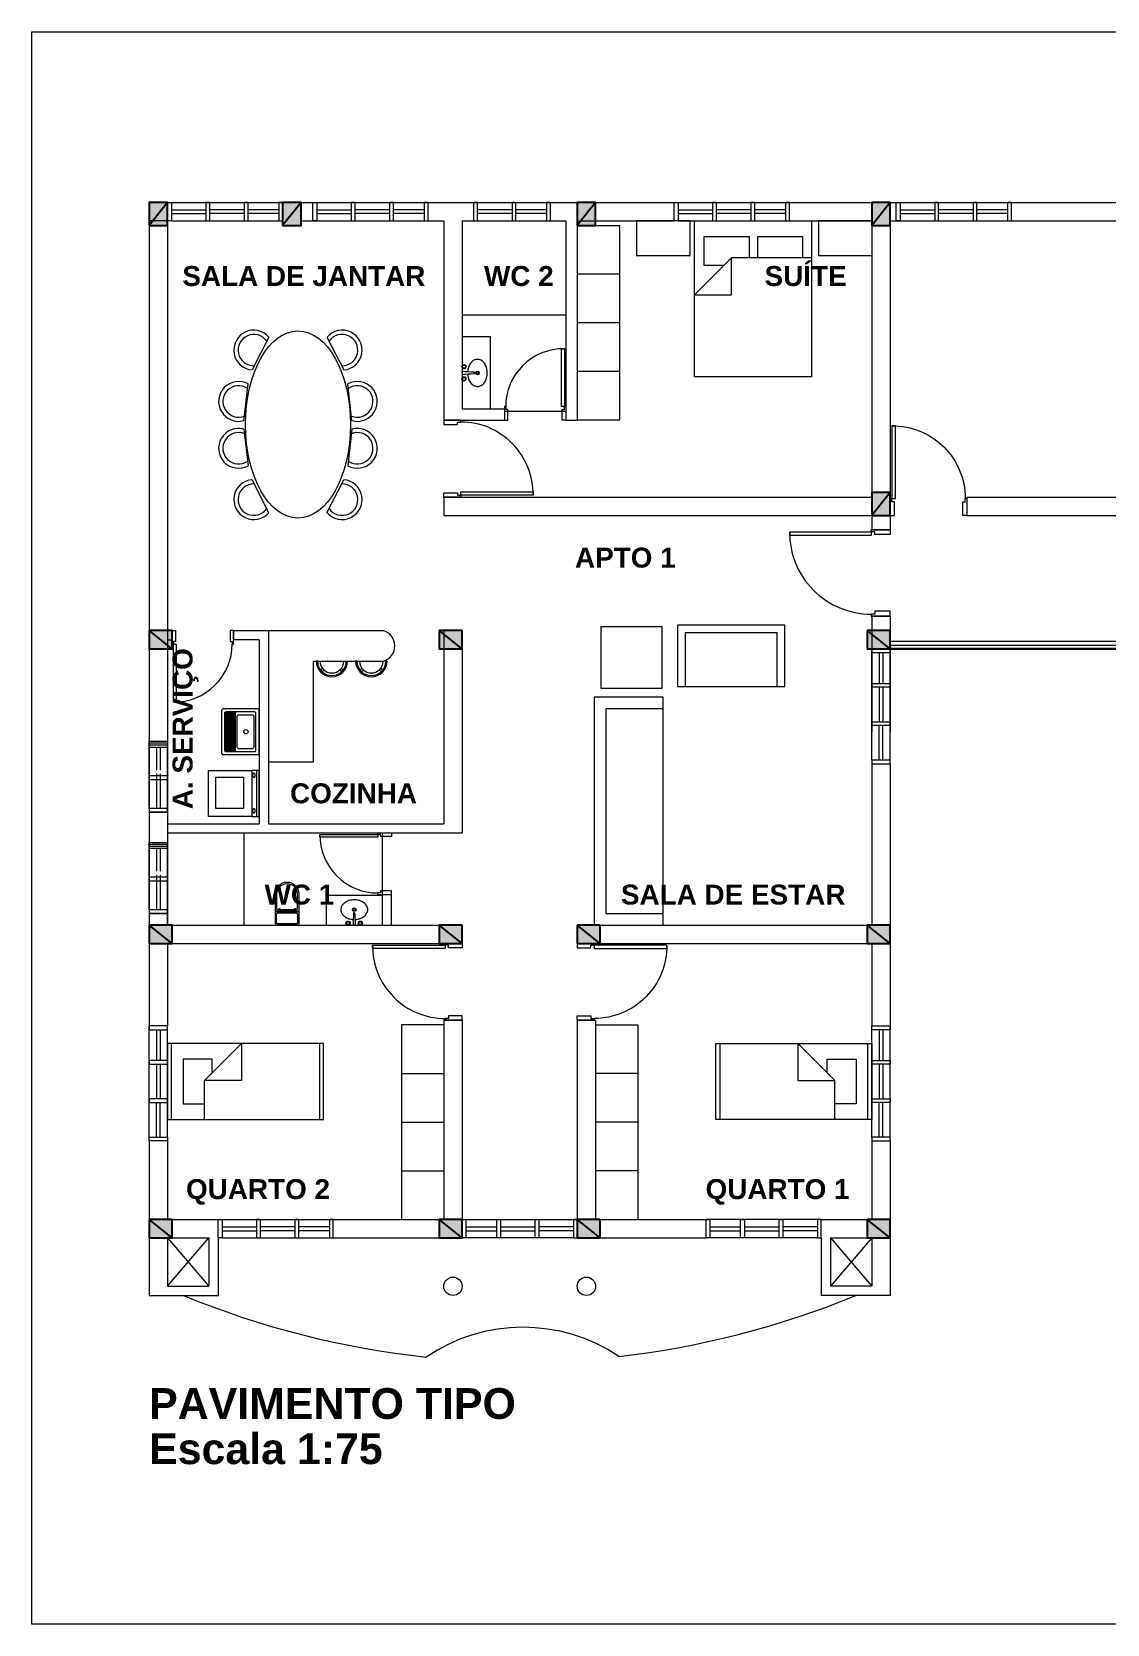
# Model space of a CAD drawing. Header units: millimetres. Extents: x 4398 to 4524, y 1896 to 1957.
# Drawn here: x 4397.95 to 4411.97, y 1929.24 to 1950 of the extents above; entities that cross this region are included whole.
import ezdxf

# ---------------------------------------------------------------- set-up
doc = ezdxf.new("R2010")
doc.units = ezdxf.units.MM
doc.linetypes.add('ACAD_ISO03W100', pattern=[30, 12, -18])
for name, color, linetype, lineweight in [('C-Moveis', 7, 'Continuous', 5), ('C-Paredes-Acessorios', 20, 'Continuous', 5), ('C-Peças-Diversos', 7, 'Continuous', 5), ('C-Portas', 7, 'Continuous', 5), ('C-Texto', 4, 'Continuous', 9)]:
    doc.layers.add(name, color=color, linetype=linetype, lineweight=lineweight)
doc.layers.add('C-Pilares', color=7, linetype='Continuous', plot=False)
doc.styles.add('BOLD', font='arialbd.ttf')

# ---------------------------------------------------------------- blocks, each defined once
blk = doc.blocks.new('Lvt-b-pl')
for p, q in [((5.5, 0.1), (5.5, 1.9)), ((5.5, 0.1), (5.5, -1.7)), ((25.5, 0.1), (25.5, 0.9)), ((25.5, 0.1), (25.5, -0.7))]:
    blk.add_line(p, q)
for points in [[(46.5, 0, 0.073281), (45.2, 8.7, 0.084248), (41.8, 15.6, 0.106469), (36.3, 20.5, 0.130159), (30.5, 22, 0.130159), (24.7, 20.5, 0.106469), (19.2, 15.6, 0.084248), (15.8, 8.7, 0.058268), (14.6, 1.8, 0.073281)], [(14.5, -1.6, 0.059592), (15.8, -8.7, 0.084248), (19.2, -15.6, 0.106469), (24.7, -20.5, 0.130159), (30.5, -22, 0.130159), (36.3, -20.5, 0.106469), (41.8, -15.6, 0.084248), (45.2, -8.7, 0.073281), (46.5, 0, 0.073281)]]:
    blk.add_lwpolyline(points, format="xyb")
for centre, radius in [((8.5, 10.1), 3.5), ((8.5, 10.1), 2.5), ((8.5, 10.1), 2.4), ((30.5, 0), 3), ((30.5, 0), 1.75), ((8.5, -9.9), 3.5), ((8.5, -9.9), 2.5), ((8.5, -9.9), 2.4)]:
    blk.add_circle(centre, radius)
for centre, radius, start, end in [((5.7, 1.9), 0.2, 89.1103, 180), ((1.3, -282.9), 285, 85.161, 89.1103), ((25.3, 0.9), 0.2, 0, 85.161), ((5.7, -1.7), 0.2, 180, 270.8897), ((1.3, 283), 285, 270.8897, 274.839), ((25.3, -0.7), 0.2, 274.839, 0)]:
    blk.add_arc(centre, radius, start, end)
blk = doc.blocks.new('Vas-a-pl')
for p, q in [((2, 17), (2, -17)), ((53, 19), (4, 19)), ((4, 15), (4, -15)), ((19.5, 17), (6, 17)), ((21.5, 15), (21.5, -15)), ((23.2, 19), (23.2, -19)), ((24.6, 19), (24.6, -19)), ((25, 13.5), (25, 11.5)), ((28.5, 13.5), (25, 13.5)), ((28.5, 11.5), (25, 11.5)), ((26.5, 14.5), (26.5, -14.5)), ((53, 16.5), (28.5, 16.5)), ((28.5, 13.5), (28.5, 11.5)), ((4, -19), (53, -19)), ((6, -17), (19.5, -17)), ((25, -11.5), (25, -13.5)), ((25, -11.5), (28.5, -11.5)), ((25, -13.5), (28.5, -13.5)), ((28.5, -11.5), (28.5, -13.5)), ((28.5, -16.5), (53, -16.5))]:
    blk.add_line(p, q)
for centre, radius, start, end in [((4, 17), 2, 90, 180), ((6, 15), 2, 90, 180), ((19.5, 15), 2, 0, 90), ((28.5, 14.5), 2, 90, 180), ((53, 0), 19, 270, 90), ((53, 0), 16.5, 0, 90), ((53, 0), 16.5, 270, 0), ((4, -17), 2, 180, 270), ((6, -15), 2, 180, 270), ((19.5, -15), 2, 270, 0), ((28.5, -14.5), 2, 180, 270)]:
    blk.add_arc(centre, radius, start, end)
blk = doc.blocks.new('tanque_05')
for p, q in [((-0.258, -0.325), (0.258, -0.325)), ((0.258, -0.331), (-0.258, -0.331)), ((-0.258, -0.345), (0.258, -0.345)), ((0.258, -0.351), (-0.258, -0.351)), ((-0.258, -0.365), (0.258, -0.365)), ((0.258, -0.372), (-0.258, -0.372)), ((-0.258, -0.386), (0.258, -0.386)), ((0.258, -0.392), (-0.258, -0.392)), ((-0.258, -0.406), (0.258, -0.406)), ((0.258, -0.412), (-0.258, -0.412)), ((-0.258, -0.426), (0.258, -0.426)), ((-0.251, -0.447), (0.251, -0.447))]:
    blk.add_line(p, q)
for points in [[(-0.269, -0.492), (0.269, -0.492, 0.414214), (0.299, -0.461), (0.299, -0.01, 0.414214), (0.289, 0), (-0.289, 0, 0.414214), (-0.299, -0.01), (-0.299, -0.461, 0.414214)], [(-0.198, -0.289), (0.198, -0.289, 0.414214), (0.218, -0.269), (0.218, -0.086, 0.414214), (0.198, -0.066), (-0.198, -0.066, 0.414214), (-0.218, -0.086), (-0.218, -0.269, 0.414214)]]:
    blk.add_lwpolyline(points, format="xyb", close=True)
for points in [[(0.258, -0.281), (0.258, -0.061, 0.414214), (0.238, -0.041), (-0.238, -0.041, 0.414214), (-0.258, -0.061), (-0.258, -0.281)], [(-0.258, -0.282), (-0.258, -0.301, 0.414214), (-0.248, -0.311), (-0.236, -0.311), (0.234, -0.311), (0.248, -0.311, 0.414214), (0.258, -0.301), (0.258, -0.282)], [(-0.258, -0.309), (-0.258, -0.431, 0.414214), (-0.238, -0.451), (0.238, -0.451, 0.414214), (0.258, -0.431), (0.258, -0.309, 0.414214)]]:
    blk.add_lwpolyline(points, format="xyb")
blk.add_lwpolyline([(0.258, -0.432), (-0.258, -0.432)])
blk.add_circle((0, -0.172), 0.0284)
blk = doc.blocks.new('maq. lavar _01')
for p, q in [((0.033, 0.295), (0.033, -0.304)), ((0.13, 0.295), (0.033, 0.295)), ((0.063, 0.295), (0.063, -0.304)), ((0.13, 0.295), (0.692, 0.295)), ((0.13, -0.304), (0.13, 0.295)), ((0.692, 0.295), (0.692, -0.304)), ((0.033, -0.304), (0.13, -0.304)), ((0.692, -0.304), (0.13, -0.304)), ((0.648, -0.304), (0.632, -0.304))]:
    blk.add_line(p, q)
for points in [[(0.102, 0.247, 0.130158), (0.095, 0.245, 0.106469), (0.088, 0.239, 0.084248), (0.084, 0.231, 0.073281), (0.083, 0.221, 0.073281), (0.084, 0.211, 0.084248), (0.088, 0.203, 0.106469), (0.095, 0.197, 0.130158), (0.102, 0.195, 0.130158), (0.108, 0.197, 0.106469), (0.115, 0.203, 0.084248), (0.119, 0.211, 0.073281), (0.12, 0.221, 0.073281), (0.119, 0.231, 0.084248), (0.115, 0.239, 0.106469), (0.108, 0.245, 0.130158)], [(0.102, -0.217, 0.130158), (0.095, -0.219, 0.106469), (0.088, -0.225, 0.084248), (0.084, -0.233, 0.073281), (0.083, -0.243, 0.073281), (0.084, -0.253, 0.084248), (0.088, -0.261, 0.106469), (0.095, -0.267, 0.130158), (0.102, -0.269, 0.130158), (0.108, -0.267, 0.106469), (0.115, -0.261, 0.084248), (0.119, -0.253, 0.073281), (0.12, -0.243, 0.073281), (0.119, -0.233, 0.084248), (0.115, -0.225, 0.106469), (0.108, -0.219, 0.130158)]]:
    blk.add_lwpolyline(points, format="xyb", close=True)
blk.add_lwpolyline([(0.235, -0.217), (0.235, 0.193), (0.599, 0.193), (0.599, -0.217)], close=True)
blk = doc.blocks.new('d9-2')
at = {"layer": 'C-Portas'}
for p, q in [((-0.06, 0.2), (-0.06, 1.05)), ((-0.06, 1.05), (-0.02, 1.05)), ((-0.02, 1.05), (-0.02, 0.2)), ((-0.88, 0.2), (-0.9, 0.2)), ((-0.9, 0.2), (-0.9, 0)), ((-0.88, 0.16), (-0.88, 0.2)), ((-0.02, 0.2), (-0.06, 0.2)), ((-0.02, 0.16), (-0.02, 0.2)), ((-0.02, 0.2), (0, 0.2)), ((0, 0.2), (0, 0)), ((-0.9, 0), (-0.85, 0)), ((-0.85, 0.16), (-0.88, 0.16)), ((-0.85, 0), (-0.85, 0.16)), ((-0.05, 0), (-0.05, 0.16)), ((-0.05, 0.16), (-0.02, 0.16)), ((0, 0), (-0.05, 0))]:
    blk.add_line(p, q, dxfattribs=at)
blk.add_arc((-0.03, 0.2), 0.85, 89.3299, 180, dxfattribs=at)
blk = doc.blocks.new('A$C2A3D30EB')
at = {"layer": 'C-Pilares'}
for color, points in [(6, [(0, 0), (24, 30), (0, 30)]), (6, [(24, 30), (0, 30), (0, 0)]), (135, [(24, 30), (0, 0), (24, 0)])]:
    blk.add_hatch(color=color, dxfattribs=at).paths.add_polyline_path(points)
blk.add_line((24, 30), (0, 0), dxfattribs=at)
at = {"layer": 'C-Pilares', "color": 7}
blk.add_lwpolyline([(0, 0), (24, 0), (24, 30), (0, 30)], close=True, dxfattribs=at)
blk = doc.blocks.new('RECTANG')
for p, q in [((1, 1), (0, 1)), ((0, 1), (0, 0)), ((1, 0), (1, 1)), ((0, 0), (1, 0))]:
    blk.add_line(p, q)
blk = doc.blocks.new('A$C7F7D7C09')
at = {"layer": 'C-Moveis'}
for p, q in [((0.051, 0), (0.051, 0.991)), ((0.483, 0.508), (0.965, 0.991)), ((0.965, 0.991), (0.965, 0.508)), ((1.981, 0.991), (1.981, 0)), ((0.584, 0.787), (0.203, 0.787)), ((0.203, 0.787), (0.203, 0.203)), ((0.584, 0.61), (0.584, 0.787)), ((0.483, 0), (0.483, 0.508)), ((0.965, 0.508), (0.483, 0.508)), ((0.203, 0.203), (0.483, 0.203))]:
    blk.add_line(p, q, dxfattribs=at)
at = {"layer": 'C-Moveis', "xscale": 2.032000000006519, "yscale": 0.9906000000191852, "zscale": 2.032000000006519, "rotation": 180}
blk.add_blockref('RECTANG', (2.032, 0.991), dxfattribs=at)

msp = doc.modelspace()

# ---------------------------------------------------------------- linework, layer by layer
at = {"layer": 'C-Moveis'}
for p, q in [((4405.299, 1947.475), (4405.609, 1947.475)), ((4405.609, 1947.475), (4405.609, 1944.935)), ((4406.714, 1946.951), (4406.714, 1947.332)), ((4406.714, 1947.332), (4407.298, 1947.332)), ((4407.298, 1947.332), (4407.298, 1947.052)), ((4407.412, 1947.332), (4407.996, 1947.332)), ((4407.412, 1947.052), (4407.412, 1947.332)), ((4407.996, 1947.332), (4407.996, 1947.052)), ((4407.069, 1947.052), (4406.587, 1946.57)), ((4408.111, 1947.052), (4407.069, 1947.052)), ((4407.069, 1946.57), (4407.069, 1947.052)), ((4405.609, 1946.84), (4405.059, 1946.84)), ((4406.968, 1946.951), (4406.714, 1946.951)), ((4406.587, 1946.57), (4407.069, 1946.57)), ((4405.609, 1946.205), (4405.059, 1946.205)), ((4401.04, 1946.02), (4400.82, 1945.591)), ((4401.797, 1946.02), (4402.017, 1945.591)), ((4405.609, 1945.57), (4405.059, 1945.57)), ((4400.714, 1944.93), (4400.768, 1945.409)), ((4402.123, 1944.93), (4402.069, 1945.409)), ((4405.609, 1944.935), (4405.059, 1944.935)), ((4400.714, 1944.82), (4400.768, 1944.341)), ((4402.123, 1944.82), (4402.069, 1944.341)), ((4401.04, 1943.73), (4400.82, 1944.159)), ((4401.797, 1943.73), (4402.017, 1944.159)), ((4402.564, 1941.795), (4402.581, 1941.795)), ((4401.739, 1941.701), (4401.712, 1941.68)), ((4401.759, 1941.68), (4401.736, 1941.655)), ((4401.964, 1941.68), (4401.987, 1941.655)), ((4401.984, 1941.701), (4402.011, 1941.68)), ((4402.254, 1941.701), (4402.227, 1941.68)), ((4402.273, 1941.68), (4402.25, 1941.655)), ((4402.479, 1941.68), (4402.502, 1941.655)), ((4402.498, 1941.701), (4402.525, 1941.68)), ((4402.769, 1937.055), (4402.769, 1934.515)), ((4403.319, 1937.055), (4402.769, 1937.055)), ((4405.299, 1937.055), (4405.849, 1937.055)), ((4405.849, 1937.055), (4405.849, 1934.515)), ((4402.769, 1936.42), (4403.319, 1936.42)), ((4405.849, 1936.42), (4405.299, 1936.42)), ((4402.769, 1935.785), (4403.319, 1935.785)), ((4405.849, 1935.785), (4405.299, 1935.785)), ((4402.769, 1935.15), (4403.319, 1935.15)), ((4405.849, 1935.15), (4405.299, 1935.15))]:
    msp.add_line(p, q, dxfattribs=at)
for points in [[(4406.533, 1947.535), (4405.833, 1947.535), (4405.833, 1947.085), (4406.533, 1947.085)], [(4408.902, 1947.535), (4408.202, 1947.535), (4408.202, 1947.085), (4408.902, 1947.085)], [(4406.168, 1941.444), (4406.168, 1942.244), (4405.368, 1942.244), (4405.368, 1941.444)], [(4407.764, 1941.466), (4407.764, 1942.266), (4406.364, 1942.266), (4406.364, 1941.466)], [(4407.664, 1941.466), (4407.664, 1942.166), (4406.464, 1942.166), (4406.464, 1941.466)], [(4406.181, 1938.355), (4406.181, 1941.325), (4405.281, 1941.325), (4405.281, 1938.355)], [(4406.181, 1938.505), (4406.181, 1941.175), (4405.431, 1941.175), (4405.431, 1938.505)]]:
    msp.add_lwpolyline(points, close=True, dxfattribs=at)
for centre, radius, start, end in [((4400.843, 1945.85), 0.26, 40.955, 264.7871), ((4400.843, 1945.85), 0.205, 34.6078, 271.1343), ((4401.994, 1945.85), 0.26, 275.2129, 139.045), ((4401.994, 1945.85), 0.205, 268.8657, 145.3922), ((4400.645, 1945.181), 0.26, 61.6471, 285.4792), ((4400.645, 1945.181), 0.205, 55.3, 291.8264), ((4402.192, 1945.181), 0.26, 254.5208, 118.3529), ((4402.192, 1945.181), 0.205, 248.1736, 124.7), ((4400.645, 1944.57), 0.26, 74.5208, 298.3529), ((4400.645, 1944.57), 0.205, 68.1736, 304.7), ((4402.192, 1944.57), 0.26, 241.6471, 105.4792), ((4402.192, 1944.57), 0.205, 235.3, 111.8264), ((4400.843, 1943.901), 0.26, 95.2129, 319.045), ((4400.843, 1943.901), 0.205, 88.8657, 325.3922), ((4401.994, 1943.901), 0.26, 220.955, 84.7871), ((4401.994, 1943.901), 0.205, 214.6078, 91.1343), ((4401.861, 1941.795), 0.205, 180, 0), ((4401.861, 1941.795), 0.188, 180, 0), ((4401.861, 1941.795), 0.154, 180, 0), ((4402.376, 1941.795), 0.205, 180, 0), ((4402.376, 1941.795), 0.188, 180, 0), ((4402.376, 1941.795), 0.154, 180, 0)]:
    msp.add_arc(centre, radius, start, end, dxfattribs=at)
msp.add_ellipse((4401.419, 1944.88), major_axis=(0, -1.22), ratio=0.561475, dxfattribs=at)
at = {"layer": 'C-Paredes-Acessorios'}
for p, q in [((4399.479, 1947.775), (4399.719, 1947.775)), ((4399.479, 1947.775), (4406.324, 1947.775)), ((4399.479, 1947.775), (4399.479, 1938.355)), ((4399.479, 1947.775), (4399.719, 1947.775)), ((4399.719, 1947.535), (4399.719, 1947.775)), ((4399.769, 1947.775), (4401.219, 1947.775)), ((4399.769, 1947.68), (4400.219, 1947.68)), ((4399.769, 1947.63), (4400.219, 1947.63)), ((4400.719, 1947.68), (4400.269, 1947.68)), ((4400.719, 1947.63), (4400.269, 1947.63)), ((4401.169, 1947.68), (4400.769, 1947.68)), ((4401.169, 1947.63), (4400.769, 1947.63)), ((4401.219, 1947.775), (4402.484, 1947.775)), ((4401.219, 1947.535), (4401.219, 1947.775)), ((4401.614, 1947.535), (4401.614, 1947.775)), ((4401.664, 1947.775), (4403.114, 1947.775)), ((4401.664, 1947.68), (4402.114, 1947.68)), ((4401.664, 1947.63), (4402.114, 1947.63)), ((4402.614, 1947.68), (4402.164, 1947.68)), ((4402.614, 1947.63), (4402.164, 1947.63)), ((4403.064, 1947.68), (4402.664, 1947.68)), ((4403.064, 1947.63), (4402.664, 1947.63)), ((4403.114, 1947.535), (4403.114, 1947.775)), ((4404.209, 1947.68), (4403.759, 1947.68)), ((4404.209, 1947.63), (4403.759, 1947.63)), ((4404.659, 1947.68), (4404.259, 1947.68)), ((4404.659, 1947.63), (4404.259, 1947.63)), ((4404.709, 1947.535), (4404.709, 1947.775)), ((4406.324, 1947.535), (4406.324, 1947.775)), ((4406.374, 1947.775), (4407.824, 1947.775)), ((4406.374, 1947.68), (4406.824, 1947.68)), ((4406.374, 1947.63), (4406.824, 1947.63)), ((4407.324, 1947.68), (4406.874, 1947.68)), ((4407.324, 1947.63), (4406.874, 1947.63)), ((4407.774, 1947.68), (4407.374, 1947.68)), ((4407.774, 1947.63), (4407.374, 1947.63)), ((4407.824, 1947.775), (4410.243, 1947.775)), ((4407.824, 1947.535), (4407.824, 1947.775)), ((4409.139, 1947.775), (4409.139, 1943.695)), ((4409.139, 1947.535), (4409.139, 1947.775)), ((4409.218, 1947.535), (4409.218, 1947.775)), ((4409.268, 1947.775), (4410.718, 1947.775)), ((4409.268, 1947.68), (4409.718, 1947.68)), ((4409.268, 1947.63), (4409.718, 1947.63)), ((4410.218, 1947.68), (4409.768, 1947.68)), ((4410.218, 1947.63), (4409.768, 1947.63)), ((4410.668, 1947.68), (4410.268, 1947.68)), ((4410.668, 1947.63), (4410.268, 1947.63)), ((4410.718, 1947.775), (4414.004, 1947.775)), ((4410.718, 1947.535), (4410.718, 1947.775)), ((4399.719, 1947.535), (4399.479, 1947.535)), ((4399.719, 1947.535), (4399.479, 1947.535)), ((4399.719, 1947.475), (4399.719, 1939.43)), ((4399.769, 1947.535), (4401.219, 1947.535)), ((4401.459, 1947.535), (4403.319, 1947.535)), ((4401.664, 1947.535), (4403.114, 1947.535)), ((4403.319, 1947.535), (4403.319, 1944.935)), ((4403.559, 1947.535), (4404.909, 1947.535)), ((4403.559, 1947.535), (4403.559, 1945.085)), ((4404.909, 1947.535), (4404.909, 1944.935)), ((4405.059, 1947.535), (4406.324, 1947.535)), ((4405.059, 1947.535), (4405.059, 1944.935)), ((4406.374, 1947.535), (4407.824, 1947.535)), ((4407.824, 1947.535), (4408.899, 1947.535)), ((4408.899, 1947.535), (4408.899, 1943.935)), ((4409.139, 1947.535), (4410.718, 1947.535)), ((4410.718, 1947.535), (4414.004, 1947.535)), ((4403.559, 1946.31), (4404.909, 1946.31)), ((4403.319, 1944.935), (4404.109, 1944.935)), ((4403.559, 1945.085), (4404.109, 1945.085)), ((4404.109, 1945.085), (4404.109, 1944.935)), ((4404.109, 1945.055), (4404.909, 1945.055)), ((4404.909, 1944.935), (4405.059, 1944.935)), ((4403.319, 1943.935), (4408.899, 1943.935)), ((4403.319, 1943.935), (4403.319, 1943.695)), ((4410.139, 1943.935), (4416.579, 1943.935)), ((4410.139, 1943.935), (4410.139, 1943.695)), ((4403.319, 1943.695), (4408.899, 1943.695)), ((4408.899, 1943.695), (4408.899, 1943.507)), ((4409.139, 1943.695), (4409.139, 1943.507)), ((4410.139, 1943.695), (4416.819, 1943.695)), ((4409.139, 1943.507), (4408.899, 1943.507)), ((4408.899, 1942.383), (4408.899, 1941.955)), ((4409.139, 1942.383), (4408.899, 1942.383)), ((4409.139, 1942.383), (4409.139, 1942.195)), ((4399.479, 1942.195), (4399.779, 1942.195)), ((4399.719, 1942.075), (4399.779, 1942.075)), ((4399.779, 1942.195), (4399.779, 1942.075)), ((4400.579, 1942.195), (4401.033, 1942.195)), ((4400.579, 1942.195), (4400.579, 1942.075)), ((4400.913, 1942.075), (4400.579, 1942.075)), ((4400.913, 1942.075), (4400.913, 1939.675)), ((4401.033, 1942.195), (4401.033, 1939.675)), ((4403.319, 1942.195), (4403.319, 1939.675)), ((4403.559, 1942.195), (4403.319, 1942.195)), ((4403.559, 1942.195), (4403.319, 1942.195)), ((4403.559, 1942.195), (4403.559, 1941.955)), ((4403.559, 1942.195), (4403.559, 1941.955)), ((4409.139, 1942.195), (4409.139, 1940.88)), ((4409.139, 1942.055), (4414.959, 1942.055)), ((4409.139, 1942.005), (4414.959, 1942.005)), ((4401.673, 1941.795), (4401.656, 1941.795)), ((4402.049, 1941.795), (4402.067, 1941.795)), ((4402.188, 1941.795), (4402.171, 1941.795)), ((4403.559, 1941.955), (4403.559, 1939.555)), ((4408.899, 1941.955), (4408.899, 1940.88)), ((4408.899, 1940.505), (4408.899, 1941.955)), ((4408.899, 1941.955), (4409.139, 1941.955)), ((4408.994, 1941.905), (4408.994, 1941.505)), ((4409.044, 1941.905), (4409.044, 1941.505)), ((4409.139, 1940.505), (4409.139, 1941.955)), ((4408.994, 1941.455), (4408.994, 1941.005)), ((4409.044, 1941.455), (4409.044, 1941.005)), ((4408.994, 1940.505), (4408.994, 1940.955)), ((4409.044, 1940.505), (4409.044, 1940.955)), ((4399.719, 1940.725), (4399.479, 1940.725)), ((4399.719, 1940.725), (4399.479, 1940.725)), ((4399.719, 1940.725), (4399.479, 1940.725)), ((4399.719, 1940.725), (4399.479, 1940.725)), ((4399.719, 1940.725), (4399.479, 1940.725)), ((4399.479, 1939.875), (4399.479, 1940.725)), ((4399.719, 1940.725), (4399.479, 1940.725)), ((4399.719, 1940.7), (4399.479, 1940.7)), ((4399.719, 1939.875), (4399.719, 1940.725)), ((4401.621, 1940.48), (4401.033, 1940.48)), ((4408.899, 1940.455), (4408.899, 1938.355)), ((4408.899, 1940.455), (4409.139, 1940.455)), ((4409.139, 1940.455), (4409.139, 1937.04)), ((4399.479, 1939.85), (4399.479, 1939.85)), ((4399.479, 1939.85), (4399.479, 1939.85)), ((4399.479, 1939.85), (4399.479, 1939.85)), ((4399.479, 1939.85), (4399.479, 1939.85)), ((4399.479, 1939.85), (4399.479, 1939.85)), ((4399.479, 1939.85), (4399.479, 1939.85)), ((4399.719, 1939.825), (4399.479, 1939.825)), ((4399.719, 1939.825), (4399.479, 1939.825)), ((4399.719, 1939.825), (4399.479, 1939.825)), ((4399.719, 1939.825), (4399.479, 1939.825)), ((4399.719, 1939.825), (4399.479, 1939.825)), ((4399.719, 1939.825), (4399.479, 1939.825)), ((4399.719, 1939.825), (4399.479, 1939.825)), ((4399.719, 1939.825), (4399.479, 1939.825)), ((4399.719, 1939.825), (4399.479, 1939.825)), ((4399.719, 1939.825), (4399.479, 1939.825)), ((4399.719, 1939.825), (4399.479, 1939.825)), ((4399.719, 1939.825), (4399.479, 1939.825)), ((4399.719, 1939.825), (4399.479, 1939.825)), ((4399.719, 1939.825), (4399.479, 1939.825)), ((4399.719, 1939.825), (4399.479, 1939.825)), ((4399.719, 1939.825), (4399.479, 1939.825)), ((4399.719, 1939.825), (4399.479, 1939.825)), ((4399.574, 1939.9), (4399.574, 1939.875)), ((4399.624, 1939.9), (4399.624, 1939.875)), ((4399.719, 1939.85), (4399.719, 1939.85)), ((4399.719, 1939.675), (4400.913, 1939.675)), ((4399.719, 1939.555), (4403.559, 1939.555)), ((4400.719, 1938.355), (4400.719, 1939.555)), ((4401.033, 1939.675), (4403.319, 1939.675)), ((4402.519, 1938.755), (4402.519, 1939.555)), ((4399.719, 1939.405), (4399.479, 1939.405)), ((4399.719, 1939.405), (4399.479, 1939.405)), ((4399.719, 1939.405), (4399.479, 1939.405)), ((4399.719, 1939.405), (4399.479, 1939.405)), ((4399.719, 1939.405), (4399.479, 1939.405)), ((4399.479, 1938.555), (4399.479, 1939.405)), ((4399.719, 1939.405), (4399.479, 1939.405)), ((4399.479, 1939.38), (4399.479, 1937.04)), ((4399.719, 1939.38), (4399.479, 1939.38)), ((4399.719, 1938.555), (4399.719, 1939.405)), ((4399.719, 1939.38), (4399.719, 1938.355)), ((4402.519, 1938.355), (4402.519, 1938.755)), ((4402.519, 1938.755), (4402.639, 1938.755)), ((4402.639, 1938.355), (4402.639, 1938.755)), ((4399.479, 1938.53), (4399.479, 1938.53)), ((4399.479, 1938.53), (4399.479, 1938.53)), ((4399.479, 1938.53), (4399.479, 1938.53)), ((4399.479, 1938.53), (4399.479, 1938.53)), ((4399.479, 1938.53), (4399.479, 1938.53)), ((4399.479, 1938.53), (4399.479, 1938.53)), ((4399.719, 1938.505), (4399.479, 1938.505)), ((4399.719, 1938.505), (4399.479, 1938.505)), ((4399.719, 1938.505), (4399.479, 1938.505)), ((4399.719, 1938.505), (4399.479, 1938.505)), ((4399.719, 1938.505), (4399.479, 1938.505)), ((4399.719, 1938.505), (4399.479, 1938.505)), ((4399.719, 1938.505), (4399.479, 1938.505)), ((4399.719, 1938.505), (4399.479, 1938.505)), ((4399.719, 1938.505), (4399.479, 1938.505)), ((4399.719, 1938.505), (4399.479, 1938.505)), ((4399.719, 1938.505), (4399.479, 1938.505)), ((4399.719, 1938.505), (4399.479, 1938.505)), ((4399.719, 1938.505), (4399.479, 1938.505)), ((4399.719, 1938.505), (4399.479, 1938.505)), ((4399.719, 1938.505), (4399.479, 1938.505)), ((4399.719, 1938.505), (4399.479, 1938.505)), ((4399.719, 1938.505), (4399.479, 1938.505)), ((4399.574, 1938.58), (4399.574, 1938.555)), ((4399.624, 1938.58), (4399.624, 1938.555)), ((4399.719, 1938.53), (4399.719, 1938.53)), ((4399.719, 1938.355), (4399.719, 1938.505)), ((4399.719, 1938.355), (4403.559, 1938.355)), ((4399.719, 1938.355), (4400.819, 1938.355)), ((4403.559, 1938.115), (4403.559, 1938.355)), ((4403.559, 1938.115), (4403.559, 1938.355)), ((4405.059, 1938.355), (4408.899, 1938.355)), ((4405.059, 1938.115), (4405.059, 1938.355)), ((4399.719, 1938.115), (4399.719, 1937.04)), ((4399.719, 1938.115), (4403.559, 1938.115)), ((4405.059, 1938.115), (4408.899, 1938.115)), ((4408.899, 1938.115), (4408.899, 1937.04)), ((4399.479, 1935.59), (4399.479, 1937.04)), ((4399.719, 1937.04), (4399.479, 1937.04)), ((4399.719, 1935.59), (4399.719, 1937.04)), ((4403.319, 1937.115), (4403.319, 1934.515)), ((4403.559, 1937.115), (4403.319, 1937.115)), ((4403.559, 1937.115), (4403.559, 1934.275)), ((4405.059, 1937.115), (4405.059, 1934.275)), ((4405.059, 1937.115), (4405.299, 1937.115)), ((4405.299, 1937.115), (4405.299, 1934.515)), ((4408.899, 1935.59), (4408.899, 1937.04)), ((4408.899, 1937.04), (4409.139, 1937.04)), ((4409.139, 1935.59), (4409.139, 1937.04)), ((4399.574, 1936.99), (4399.574, 1936.59)), ((4399.624, 1936.99), (4399.624, 1936.59)), ((4408.994, 1936.99), (4408.994, 1936.59)), ((4409.044, 1936.99), (4409.044, 1936.59)), ((4399.574, 1936.54), (4399.574, 1936.09)), ((4399.624, 1936.54), (4399.624, 1936.09)), ((4408.994, 1936.54), (4408.994, 1936.09)), ((4409.044, 1936.54), (4409.044, 1936.09)), ((4399.574, 1935.59), (4399.574, 1936.04)), ((4399.624, 1935.59), (4399.624, 1936.04)), ((4408.994, 1935.59), (4408.994, 1936.04)), ((4409.044, 1935.59), (4409.044, 1936.04)), ((4399.479, 1935.54), (4399.479, 1934.275)), ((4399.719, 1935.54), (4399.479, 1935.54)), ((4399.719, 1935.54), (4399.719, 1934.515)), ((4408.899, 1935.54), (4408.899, 1934.515)), ((4408.899, 1935.54), (4409.139, 1935.54)), ((4409.139, 1935.54), (4409.139, 1933.525)), ((4399.719, 1934.515), (4400.379, 1934.515)), ((4400.379, 1934.275), (4400.379, 1934.515)), ((4400.429, 1934.515), (4401.879, 1934.515)), ((4400.429, 1934.42), (4400.879, 1934.42)), ((4400.429, 1934.37), (4400.879, 1934.37)), ((4401.379, 1934.42), (4400.929, 1934.42)), ((4401.379, 1934.37), (4400.929, 1934.37)), ((4401.829, 1934.42), (4401.429, 1934.42)), ((4401.829, 1934.37), (4401.429, 1934.37)), ((4401.879, 1934.515), (4403.319, 1934.515)), ((4401.879, 1934.275), (4401.879, 1934.515)), ((4403.559, 1934.275), (4403.559, 1934.515)), ((4403.559, 1934.515), (4405.059, 1934.515)), ((4403.559, 1934.275), (4403.559, 1934.515)), ((4403.609, 1934.42), (4404.009, 1934.42)), ((4403.609, 1934.37), (4404.009, 1934.37)), ((4404.059, 1934.42), (4404.509, 1934.42)), ((4404.059, 1934.37), (4404.509, 1934.37)), ((4405.009, 1934.42), (4404.559, 1934.42)), ((4405.009, 1934.37), (4404.559, 1934.37)), ((4405.059, 1934.275), (4405.059, 1934.515)), ((4405.059, 1934.275), (4405.059, 1934.515)), ((4405.299, 1934.515), (4406.739, 1934.515)), ((4408.189, 1934.515), (4406.739, 1934.515)), ((4406.739, 1934.275), (4406.739, 1934.515)), ((4406.789, 1934.42), (4407.189, 1934.42)), ((4406.789, 1934.37), (4407.189, 1934.37)), ((4407.239, 1934.42), (4407.689, 1934.42)), ((4407.239, 1934.37), (4407.689, 1934.37)), ((4408.189, 1934.42), (4407.739, 1934.42)), ((4408.189, 1934.37), (4407.739, 1934.37)), ((4408.239, 1934.515), (4408.899, 1934.515)), ((4408.239, 1934.275), (4408.239, 1934.515)), ((4399.479, 1934.275), (4399.479, 1933.525)), ((4399.719, 1934.275), (4400.259, 1934.275)), ((4399.719, 1934.275), (4399.719, 1933.645)), ((4400.259, 1934.275), (4400.259, 1933.645)), ((4400.379, 1934.275), (4400.379, 1933.525)), ((4400.429, 1934.275), (4401.879, 1934.275)), ((4401.879, 1934.275), (4403.559, 1934.275)), ((4405.009, 1934.275), (4403.559, 1934.275)), ((4405.059, 1934.275), (4406.739, 1934.275)), ((4408.189, 1934.275), (4406.739, 1934.275)), ((4408.239, 1934.275), (4408.239, 1933.525)), ((4408.359, 1934.275), (4408.899, 1934.275)), ((4408.359, 1934.275), (4408.359, 1933.645)), ((4408.899, 1934.275), (4408.899, 1933.645)), ((4399.479, 1933.525), (4400.379, 1933.525)), ((4399.719, 1933.645), (4400.259, 1933.645)), ((4409.139, 1933.525), (4408.239, 1933.525)), ((4408.899, 1933.645), (4408.359, 1933.645))]:
    msp.add_line(p, q, dxfattribs=at)
at = {"layer": 'C-Paredes-Acessorios', "color": 3}
for p, q in [((4404.109, 1945.055), (4404.909, 1945.055)), ((4402.519, 1938.755), (4402.519, 1939.555)), ((4399.719, 1933.645), (4400.259, 1934.275)), ((4399.719, 1934.275), (4400.259, 1933.645)), ((4408.899, 1934.275), (4408.359, 1933.645)), ((4408.359, 1934.275), (4408.899, 1933.645))]:
    msp.add_line(p, q, dxfattribs=at)
at = {"layer": 'C-Paredes-Acessorios', "lineweight": 30}
msp.add_line((4409.139, 1941.955), (4414.959, 1941.955), dxfattribs=at)
at = {"layer": 'C-Paredes-Acessorios', "linetype": 'ACAD_ISO03W100'}
for p, q in [((4399.574, 1940.675), (4399.574, 1940.375)), ((4399.624, 1940.675), (4399.624, 1940.375)), ((4399.574, 1940.325), (4399.574, 1939.875)), ((4399.624, 1940.325), (4399.624, 1939.875)), ((4399.574, 1939.355), (4399.574, 1939.055)), ((4399.624, 1939.355), (4399.624, 1939.055)), ((4399.574, 1939.005), (4399.574, 1938.555)), ((4399.624, 1939.005), (4399.624, 1938.555))]:
    msp.add_line(p, q, dxfattribs=at)
at = {"layer": 'C-Paredes-Acessorios', "color": 3}
for points in [[(4399.719, 1947.775), (4399.769, 1947.775), (4399.769, 1947.535), (4399.719, 1947.535)], [(4399.719, 1947.775), (4399.719, 1947.775), (4399.769, 1947.775), (4399.769, 1947.535), (4399.719, 1947.535)], [(4401.219, 1947.775), (4401.169, 1947.775), (4401.169, 1947.535), (4401.219, 1947.535)], [(4401.614, 1947.775), (4401.664, 1947.775), (4401.664, 1947.535), (4401.614, 1947.535)], [(4401.614, 1947.775), (4401.614, 1947.775), (4401.664, 1947.775), (4401.664, 1947.535), (4401.614, 1947.535)], [(4403.114, 1947.775), (4403.064, 1947.775), (4403.064, 1947.535), (4403.114, 1947.535)], [(4404.709, 1947.775), (4404.659, 1947.775), (4404.659, 1947.535), (4404.709, 1947.535)], [(4406.324, 1947.775), (4406.374, 1947.775), (4406.374, 1947.535), (4406.324, 1947.535)], [(4406.324, 1947.775), (4406.324, 1947.775), (4406.374, 1947.775), (4406.374, 1947.535), (4406.324, 1947.535)], [(4407.824, 1947.775), (4407.774, 1947.775), (4407.774, 1947.535), (4407.824, 1947.535)], [(4409.218, 1947.775), (4409.268, 1947.775), (4409.268, 1947.535), (4409.218, 1947.535)], [(4409.218, 1947.775), (4409.218, 1947.775), (4409.268, 1947.775), (4409.268, 1947.535), (4409.218, 1947.535)], [(4410.718, 1947.775), (4410.668, 1947.775), (4410.668, 1947.535), (4410.718, 1947.535)], [(4409.139, 1941.955), (4409.139, 1941.905), (4408.899, 1941.905), (4408.899, 1941.955)], [(4399.479, 1940.7), (4399.479, 1940.75), (4399.719, 1940.75), (4399.719, 1940.7)], [(4399.479, 1940.7), (4399.479, 1940.7), (4399.479, 1940.75), (4399.719, 1940.75), (4399.719, 1940.7)], [(4409.139, 1940.455), (4409.139, 1940.505), (4408.899, 1940.505), (4408.899, 1940.455)], [(4409.139, 1940.455), (4409.139, 1940.455), (4409.139, 1940.505), (4408.899, 1940.505), (4408.899, 1940.455)], [(4399.479, 1939.38), (4399.479, 1939.43), (4399.719, 1939.43), (4399.719, 1939.38)], [(4399.479, 1939.38), (4399.479, 1939.38), (4399.479, 1939.43), (4399.719, 1939.43), (4399.719, 1939.38)], [(4399.479, 1937.04), (4399.479, 1936.99), (4399.719, 1936.99), (4399.719, 1937.04)], [(4409.139, 1937.04), (4409.139, 1936.99), (4408.899, 1936.99), (4408.899, 1937.04)], [(4399.479, 1935.54), (4399.479, 1935.59), (4399.719, 1935.59), (4399.719, 1935.54)], [(4399.479, 1935.54), (4399.479, 1935.54), (4399.479, 1935.59), (4399.719, 1935.59), (4399.719, 1935.54)], [(4409.139, 1935.54), (4409.139, 1935.59), (4408.899, 1935.59), (4408.899, 1935.54)], [(4409.139, 1935.54), (4409.139, 1935.54), (4409.139, 1935.59), (4408.899, 1935.59), (4408.899, 1935.54)], [(4400.379, 1934.515), (4400.429, 1934.515), (4400.429, 1934.275), (4400.379, 1934.275)], [(4400.379, 1934.515), (4400.379, 1934.515), (4400.429, 1934.515), (4400.429, 1934.275), (4400.379, 1934.275)], [(4401.879, 1934.515), (4401.829, 1934.515), (4401.829, 1934.275), (4401.879, 1934.275)], [(4403.559, 1934.515), (4403.609, 1934.515), (4403.609, 1934.275), (4403.559, 1934.275)], [(4405.059, 1934.515), (4405.009, 1934.515), (4405.009, 1934.275), (4405.059, 1934.275)], [(4405.059, 1934.515), (4405.059, 1934.515), (4405.009, 1934.515), (4405.009, 1934.275), (4405.059, 1934.275)], [(4406.739, 1934.515), (4406.789, 1934.515), (4406.789, 1934.275), (4406.739, 1934.275)], [(4408.239, 1934.515), (4408.189, 1934.515), (4408.189, 1934.275), (4408.239, 1934.275)], [(4408.239, 1934.515), (4408.239, 1934.515), (4408.189, 1934.515), (4408.189, 1934.275), (4408.239, 1934.275)]]:
    msp.add_lwpolyline(points, dxfattribs=at)
for points in [[(4400.269, 1947.535), (4400.269, 1947.775), (4400.219, 1947.775), (4400.219, 1947.535)], [(4400.769, 1947.535), (4400.769, 1947.775), (4400.719, 1947.775), (4400.719, 1947.535)], [(4402.164, 1947.535), (4402.164, 1947.775), (4402.114, 1947.775), (4402.114, 1947.535)], [(4402.664, 1947.535), (4402.664, 1947.775), (4402.614, 1947.775), (4402.614, 1947.535)], [(4403.759, 1947.535), (4403.759, 1947.775), (4403.709, 1947.775), (4403.709, 1947.535)], [(4404.259, 1947.535), (4404.259, 1947.775), (4404.209, 1947.775), (4404.209, 1947.535)], [(4406.874, 1947.535), (4406.874, 1947.775), (4406.824, 1947.775), (4406.824, 1947.535)], [(4407.374, 1947.535), (4407.374, 1947.775), (4407.324, 1947.775), (4407.324, 1947.535)], [(4409.768, 1947.535), (4409.768, 1947.775), (4409.718, 1947.775), (4409.718, 1947.535)], [(4410.268, 1947.535), (4410.268, 1947.775), (4410.218, 1947.775), (4410.218, 1947.535)], [(4408.899, 1941.505), (4409.139, 1941.505), (4409.139, 1941.455), (4408.899, 1941.455)], [(4408.899, 1941.005), (4409.139, 1941.005), (4409.139, 1940.955), (4408.899, 1940.955)], [(4399.719, 1940.725), (4399.479, 1940.725), (4399.479, 1940.675), (4399.719, 1940.675)], [(4399.719, 1940.3), (4399.479, 1940.3), (4399.479, 1940.25), (4399.719, 1940.25)], [(4399.719, 1939.875), (4399.479, 1939.875), (4399.479, 1939.825), (4399.719, 1939.825)], [(4399.719, 1939.405), (4399.479, 1939.405), (4399.479, 1939.355), (4399.719, 1939.355)], [(4399.719, 1938.98), (4399.479, 1938.98), (4399.479, 1938.93), (4399.719, 1938.93)], [(4399.719, 1938.555), (4399.479, 1938.555), (4399.479, 1938.505), (4399.719, 1938.505)], [(4399.719, 1936.59), (4399.479, 1936.59), (4399.479, 1936.54), (4399.719, 1936.54)], [(4408.899, 1936.59), (4409.139, 1936.59), (4409.139, 1936.54), (4408.899, 1936.54)], [(4399.719, 1936.09), (4399.479, 1936.09), (4399.479, 1936.04), (4399.719, 1936.04)], [(4408.899, 1936.09), (4409.139, 1936.09), (4409.139, 1936.04), (4408.899, 1936.04)], [(4400.929, 1934.275), (4400.929, 1934.515), (4400.879, 1934.515), (4400.879, 1934.275)], [(4401.429, 1934.275), (4401.429, 1934.515), (4401.379, 1934.515), (4401.379, 1934.275)], [(4404.009, 1934.275), (4404.009, 1934.515), (4404.059, 1934.515), (4404.059, 1934.275)], [(4404.509, 1934.275), (4404.509, 1934.515), (4404.559, 1934.515), (4404.559, 1934.275)], [(4407.189, 1934.275), (4407.189, 1934.515), (4407.239, 1934.515), (4407.239, 1934.275)], [(4407.689, 1934.275), (4407.689, 1934.515), (4407.739, 1934.515), (4407.739, 1934.275)]]:
    msp.add_lwpolyline(points, close=True, dxfattribs=at)
at = {"layer": 'C-Paredes-Acessorios'}
for points in [[(4401.033, 1942.195), (4402.529, 1942.195)], [(4401.621, 1940.48), (4401.621, 1941.795), (4402.53, 1941.795)]]:
    msp.add_lwpolyline(points, dxfattribs=at)
for centre in [(4403.439, 1933.645), (4405.179, 1933.645)]:
    msp.add_circle(centre, 0.12, dxfattribs=at)
msp.add_arc((4402.475, 1941.994), 0.207, 285.507, 75.0477, dxfattribs=at)
at = {"layer": 'C-Paredes-Acessorios', "linetype": 'ACAD_ISO03W100'}
for centre, radius, start, end in [((4404.309, 1944.161), 11.503, 247.618, 263.9293), ((4404.309, 1944.161), 11.503, 276.4578, 292.382), ((4404.353, 1930.867), 2.244, 56.1777, 124.2095)]:
    msp.add_arc(centre, radius, start, end, dxfattribs=at)
at = {"layer": 'C-Peças-Diversos'}
for p, q in [((4403.928, 1946.022), (4403.559, 1946.022)), ((4403.928, 1945.085), (4403.928, 1946.022)), ((4402.519, 1938.74), (4401.785, 1938.74)), ((4401.785, 1938.74), (4401.785, 1938.355))]:
    msp.add_line(p, q, dxfattribs=at)
at = {"layer": 'C-Portas', "color": 3}
for p, q in [((4404.109, 1945.055), (4404.909, 1945.055)), ((4402.519, 1938.755), (4402.519, 1939.555))]:
    msp.add_line(p, q, dxfattribs=at)
at = {"layer": 'C-Portas'}
for p, q in [((4404.109, 1945.055), (4404.909, 1945.055)), ((4402.519, 1938.755), (4402.519, 1939.555))]:
    msp.add_line(p, q, dxfattribs=at)
at = {"layer": 'C-Texto', "color": 5}
msp.add_lwpolyline([(4397.95, 1949.999), (4438.915, 1949.999), (4438.915, 1929.24), (4397.95, 1929.24)], close=True, dxfattribs=at)

# ---------------------------------------------------------------- block references
msp.add_blockref('A$C7F7D7C09', (4399.718, 1935.819))
at = {"xscale": -1}
msp.add_blockref('A$C7F7D7C09', (4408.899, 1935.819), dxfattribs=at)
at = {"layer": 'C-Moveis', "xscale": -2.032000000006519, "yscale": 1.523999999975786, "zscale": 2.032000000001466, "rotation": 270}
msp.add_blockref('RECTANG', (4406.587, 1945.503), dxfattribs=at)
at = {"layer": 'C-Moveis', "rotation": 180}
msp.add_blockref('maq. lavar _01', (4400.946, 1940.065), dxfattribs=at)
at = {"layer": 'C-Paredes-Acessorios', "xscale": 0.01, "yscale": 0.01, "zscale": 0.01}
for p in [(4399.479, 1947.475), (4401.219, 1947.475), (4405.059, 1947.475), (4408.899, 1947.475), (4408.899, 1943.695)]:
    msp.add_blockref('A$C2A3D30EB', p, dxfattribs=at)
at = {"layer": 'C-Paredes-Acessorios', "xscale": 0.01, "yscale": 0.01, "zscale": 0.01, "rotation": 270}
for p in [(4399.479, 1942.195), (4403.259, 1942.195), (4408.839, 1942.195), (4399.479, 1938.355), (4403.259, 1938.355), (4405.059, 1938.355), (4408.839, 1938.355), (4399.479, 1934.515), (4403.259, 1934.515), (4405.059, 1934.515), (4408.839, 1934.515)]:
    msp.add_blockref('A$C2A3D30EB', p, dxfattribs=at)
at = {"layer": 'C-Peças-Diversos', "xscale": 0.008, "yscale": 0.008, "zscale": 0.008}
msp.add_blockref('Lvt-b-pl', (4403.515, 1945.553), dxfattribs=at)
at = {"layer": 'C-Peças-Diversos', "rotation": 270}
msp.add_blockref('tanque_05', (4400.913, 1940.875), dxfattribs=at)
at = {"layer": 'C-Peças-Diversos', "yscale": 0.008, "zscale": 0.008}
for name, p, xscale, rotation in [('Vas-a-pl', (4401.277, 1938.339), -0.008, 270), ('Lvt-b-pl', (4402.153, 1938.311), 0.008, 90)]:
    msp.add_blockref(name, p, dxfattribs=dict(at, xscale=xscale, rotation=rotation))
at = {"layer": 'C-Portas', "linetype": 'Continuous'}
for p, xscale, yscale, zscale in [((4404.909, 1944.935), 0.8888888888887596, 0.8888888888887596, 0.8888888888887596), ((4409.139, 1943.695), -1.111111111094942, 1.111111111094942, 1.111111111094942)]:
    msp.add_blockref('d9-2', p, dxfattribs=dict(at, xscale=xscale, yscale=yscale, zscale=zscale))
for p, xscale, yscale, zscale, rotation in [((4403.319, 1943.935), 1.111111111094942, 1.111111111094942, 1.111111111094942, 270), ((4409.139, 1943.507), 1.248444444426277, 1.248444444426277, 1.248444444426277, 90.00000000000001), ((4399.779, 1942.195), 0.8888888888887596, 0.8888888888887596, 0.8888888888887596, 180), ((4402.639, 1939.555), 0.8888888888887596, 0.8888888888887596, 0.8888888888887596, 90), ((4403.559, 1938.115), 1.111111111094942, 1.111111111094942, 1.111111111094942, 90), ((4405.059, 1938.115), -1.111111111094942, 1.111111111094942, 1.111111111095123, 270)]:
    msp.add_blockref('d9-2', p, dxfattribs=dict(at, xscale=xscale, yscale=yscale, zscale=zscale, rotation=rotation))

# ---------------------------------------------------------------- texts
at = {"layer": 'C-Texto', "style": 'BOLD'}
for s, height, p in [('SUÍTE', 0.26, (4407.501, 1946.686)), ('SALA DE JANTAR', 0.26, (4399.912, 1946.686)), ('WC 2', 0.26, (4403.844, 1946.686)), ('APTO 1', 0.26, (4405.03, 1943.015)), ('COZINHA', 0.26, (4401.316, 1939.942)), ('WC 1', 0.26, (4400.984, 1938.622)), ('SALA DE ESTAR', 0.26, (4405.629, 1938.622)), ('QUARTO 2', 0.26, (4399.96, 1934.782)), ('QUARTO 1', 0.26, (4406.732, 1934.782)), ('PAVIMENTO TIPO', 0.4, (4399.479, 1931.917)), ('Escala 1:75', 0.4, (4399.479, 1931.327))]:
    msp.add_text(s, height=height, dxfattribs=at).set_placement(p)
msp.add_text('A. SERVIÇO', height=0.26, rotation=90, dxfattribs=at).set_placement((4400.045, 1939.865))

doc.saveas('drawing.dxf')
